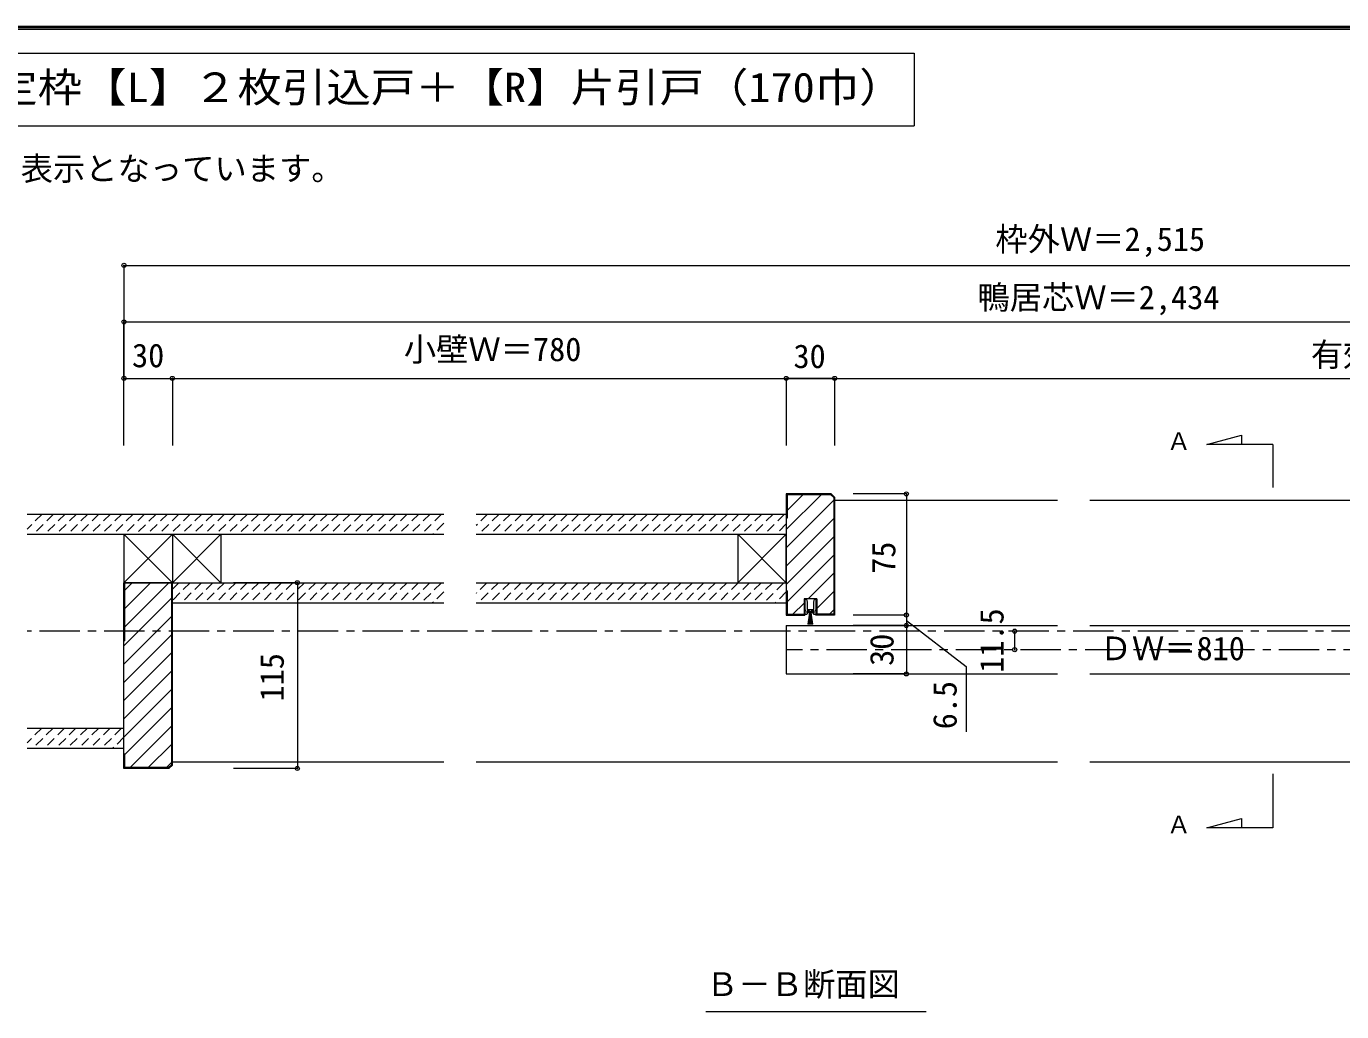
# Model space of a CAD drawing. Units: millimetres at full size, sheet at 1:5. Extents: x -957 to 993, y -689 to 708.
# Drawn here: x -549 to 265, y 98 to 708 of the extents above; entities that cross this region are included whole.
import ezdxf
from ezdxf.enums import TextEntityAlignment as Align

# ---------------------------------------------------------------- set-up
doc = ezdxf.new("R2010")
doc.units = ezdxf.units.MM
doc.header["$LTSCALE"] = 5
doc.header["$PDMODE"] = 32
doc.header["$PDSIZE"] = 2.5
for name, pattern in [('CHAIN1', [8, 5, -1, 1, -1]), ('DASHED1', [1.8, 1.2, -0.6]), ('DASHED2', [3, 2, -1])]:
    doc.linetypes.add(name, pattern=pattern)
for name, color, linetype, lineweight in [('0-A_文字', 7, 'Continuous', 9), ('0-B_寸法', 7, 'Continuous', 9), ('F-1_枠', 6, 'Continuous', 9)]:
    doc.layers.add(name, color=color, linetype=linetype, lineweight=lineweight)
doc.styles.add('ＭＳ ゴシック', font='')
doc.styles.get('ＭＳ ゴシック').set_extended_font_data('MS Gothic')

# ---------------------------------------------------------------- blocks, each defined once
blk = doc.blocks.new('4')
at = {"layer": '0-A_文字'}
for p, q in [((-7.5, 43.83), (7.5, 43.83)), ((-7.5, 43.83), (-2.5, 8.83)), ((-3.75, 43.83), (-1.25, 8.83)), ((0, 43.83), (0, 8.83)), ((3.75, 43.83), (1.25, 8.83)), ((2.5, 8.83), (7.5, 43.83)), ((-16.5, 3.83), (-16.5, 12.33)), ((-11, 5.33), (-11, 8.83)), ((-11, 8.83), (11, 8.83)), ((16.5, 12.33), (16.5, 3.83))]:
    blk.add_line(p, q, dxfattribs=at)
for points in [[(-15, 13.83), (-11.5, 13.83), (-9, 8.83), (-11.5, 8.83), (-11.5, 3.83), (-2.5, 3.83)], [(-11, 5.33), (11, 5.33), (11, 8.83)], [(2.5, 3.83), (11.5, 3.83), (11.5, 8.83), (9, 8.83), (11.5, 13.83), (15, 13.83)], [(-15.44, -33.59), (-18, -24.67), (-16.5, -24.67), (-16.5, -1.17)], [(0, -2.17), (-10.5, -2.17), (-10.5, -24.67), (-12.54, -33.51)], [(12.54, -33.51), (10.5, -24.67), (10.5, -2.17), (0, -2.17)], [(16.5, -1.17), (16.5, -24.67), (18, -24.67), (15.44, -33.59)]]:
    blk.add_lwpolyline(points, dxfattribs=at)
for centre, radius, start, end in [((-15, 12.33), 1.5, 90, 180), ((-17.83, 1.33), 2.83, 0, 61.92751), ((-17.83, 1.33), 2.83, 298.07249, 0), ((0, 2.49), 2.83, 90, 151.92751), ((0, 2.49), 2.83, 28.07249, 90), ((15, 12.33), 1.5, 0, 90), ((17.83, 1.33), 2.83, 118.07249, 180), ((17.83, 1.33), 2.83, 180, 241.92751), ((-14, -33.17), 1.5, 196.01316, 347.0113), ((14, -33.17), 1.5, 192.9887, 343.98684)]:
    blk.add_arc(centre, radius, start, end, dxfattribs=at)

msp = doc.modelspace()

# ---------------------------------------------------------------- linework, layer by layer
at = {"layer": '0-B_寸法'}
for p, q in [((-936.448, 645.897), (0.354, 645.897)), ((-488.859, 559.617), (-488.859, 489.617)), ((-488.859, 559.617), (796.141, 559.617)), ((-488.859, 524.617), (-488.859, 489.617)), ((-488.859, 524.617), (715.141, 524.617)), ((-488.859, 448.145), (-488.859, 524.617)), ((-488.859, 489.617), (-78.859, 489.617)), ((-458.859, 489.617), (715.141, 489.617)), ((-458.859, 489.617), (-458.859, 448.145)), ((-48.859, 489.617), (-78.859, 489.617)), ((-78.859, 489.617), (-78.859, 448.145)), ((-48.859, 489.617), (-48.859, 448.145)), ((222.335, 448.762), (222.335, 421.988)), ((-78.859, 418.126), (-78.859, 343.126)), ((-50.981, 418.126), (-78.859, 418.126)), ((-78.859, 396.035), (-57.269, 417.626)), ((-78.359, 417.626), (-78.359, 403.126)), ((-78.359, 407.848), (-68.582, 417.626)), ((-51.188, 417.626), (-78.359, 417.626)), ((-51.188, 417.626), (-49.359, 415.797)), ((-50.981, 418.126), (-48.859, 416.004)), ((-49.359, 415.797), (-49.359, 343.626)), ((-48.859, 416.004), (-48.859, 343.126)), ((-4.452, 418.126), (-37.459, 418.126)), ((-4.452, 418.126), (-37.459, 418.126)), ((-4.452, 418.126), (-4.452, 343.126)), ((-78.859, 384.721), (-49.359, 414.221)), ((89.114, 414.126), (-48.859, 414.126)), ((469.114, 414.126), (109.114, 414.126)), ((-548.859, 405.626), (-290.886, 405.626)), ((-270.886, 405.626), (-78.859, 405.626)), ((-78.359, 403.126), (-78.859, 403.126)), ((-78.859, 373.407), (-49.359, 402.907)), ((-548.859, 393.126), (-290.886, 393.126)), ((-488.859, 393.126), (-488.859, 363.126)), ((-458.859, 393.126), (-488.859, 363.126)), ((-488.859, 393.126), (-458.859, 363.126)), ((-458.859, 393.126), (-458.859, 363.126)), ((-428.859, 393.126), (-458.859, 363.126)), ((-458.859, 393.126), (-428.859, 363.126)), ((-428.859, 393.126), (-428.859, 363.126)), ((-270.886, 393.126), (-78.859, 393.126)), ((-108.859, 393.126), (-108.859, 363.126)), ((-108.859, 393.126), (-78.859, 363.126)), ((-78.859, 393.126), (-108.859, 363.126)), ((-78.859, 363.126), (-78.859, 393.126)), ((-78.859, 362.094), (-49.359, 391.594)), ((-78.359, 351.28), (-49.359, 380.28)), ((-65.2, 353.126), (-49.359, 368.966)), ((-458.859, 363.126), (-488.86, 363.126)), ((-488.859, 248.126), (-488.859, 363.126)), ((-488.859, 363.126), (-458.859, 363.126)), ((-488.36, 358.504), (-483.738, 363.126)), ((-488.36, 335.876), (-461.11, 363.126)), ((-488.36, 347.19), (-472.424, 363.126)), ((-488.359, 327.126), (-488.359, 363.126)), ((-459.359, 363.126), (-459.359, 250.454)), ((-458.859, 363.126), (-290.886, 363.126)), ((-458.859, 250.247), (-458.859, 363.126)), ((-381.521, 363.126), (-421.04, 363.126)), ((-381.521, 363.126), (-381.521, 248.126)), ((-270.886, 363.126), (-78.859, 363.126)), ((-488.86, 324.063), (-459.359, 353.563)), ((-458.859, 350.626), (-290.886, 350.626)), ((-270.886, 350.626), (-78.859, 350.626)), ((-78.359, 358.126), (-78.859, 358.126)), ((-78.359, 358.126), (-78.359, 343.626)), ((-74.7, 343.626), (-67.809, 350.516)), ((-59.909, 353.126), (-67.809, 353.126)), ((-67.809, 353.126), (-67.809, 343.626)), ((-67.309, 353.126), (-67.309, 343.126)), ((-60.409, 353.126), (-60.409, 343.126)), ((-59.909, 347.102), (-49.359, 357.652)), ((-59.909, 353.126), (-59.909, 343.626)), ((-488.86, 312.749), (-459.359, 342.249)), ((-78.859, 343.126), (-67.309, 343.126)), ((-78.359, 343.626), (-67.809, 343.626)), ((-48.859, 343.126), (-60.409, 343.126)), ((-49.359, 343.626), (-59.909, 343.626)), ((-52.073, 343.626), (-49.359, 346.339)), ((-4.452, 343.126), (-37.459, 343.126)), ((-4.452, 343.126), (-4.452, 336.626)), ((-78.859, 336.626), (-78.859, 306.626)), ((-78.859, 336.626), (89.114, 336.626)), ((-4.452, 336.626), (-37.459, 336.626)), ((-4.452, 336.626), (-4.452, 306.626)), ((109.114, 336.626), (331.141, 336.626)), ((-488.86, 301.435), (-459.359, 330.935)), ((-488.359, 327.126), (-488.86, 327.126)), ((-488.86, 290.121), (-459.359, 319.622)), ((-488.86, 278.808), (-459.359, 308.308)), ((-78.859, 306.626), (89.114, 306.626)), ((-4.452, 306.626), (-37.459, 306.626)), ((109.114, 306.626), (331.141, 306.626)), ((-488.86, 267.494), (-459.359, 296.994)), ((-488.36, 256.68), (-459.359, 285.68)), ((-548.859, 273.126), (-488.859, 273.126)), ((-485.101, 248.626), (-459.359, 274.367)), ((-548.859, 260.626), (-488.859, 260.626)), ((-473.787, 248.626), (-459.359, 263.053)), ((-488.86, 257.126), (-488.359, 257.126)), ((-488.359, 248.626), (-488.359, 257.126)), ((-460.981, 248.126), (-488.859, 248.126)), ((-461.188, 248.626), (-488.359, 248.626)), ((-462.473, 248.626), (-459.359, 251.739)), ((-461.188, 248.626), (-459.359, 250.454)), ((-460.981, 248.126), (-458.859, 250.247)), ((-290.886, 252.126), (-458.859, 252.126)), ((-381.521, 248.126), (-421.04, 248.126)), ((89.114, 252.126), (-270.886, 252.126)), ((469.114, 252.126), (109.114, 252.126)), ((222.335, 244.827), (222.335, 211.451)), ((7.786, 97.544), (-128.641, 97.544))]:
    msp.add_line(p, q, dxfattribs=at)
at = {"layer": '0-B_寸法', "linetype": 'DASHED1'}
for p, q in [((-539.51, 405.626), (-548.859, 396.276)), ((-532.439, 405.626), (-544.939, 393.126)), ((-525.368, 405.626), (-537.868, 393.126)), ((-518.297, 405.626), (-530.797, 393.126)), ((-511.226, 405.626), (-523.726, 393.126)), ((-504.373, 405.626), (-516.873, 393.126)), ((-497.302, 405.626), (-509.802, 393.126)), ((-490.231, 405.626), (-502.731, 393.126)), ((-483.16, 405.626), (-495.66, 393.126)), ((-476.088, 405.626), (-488.588, 393.126)), ((-469.235, 405.408), (-481.517, 393.126)), ((-461.946, 405.626), (-474.446, 393.126)), ((-454.875, 405.626), (-467.375, 393.126)), ((-447.804, 405.626), (-460.304, 393.126)), ((-440.733, 405.626), (-453.233, 393.126)), ((-433.662, 405.626), (-446.162, 393.126)), ((-426.591, 405.626), (-439.091, 393.126)), ((-419.52, 405.626), (-432.02, 393.126)), ((-412.449, 405.626), (-424.949, 393.126)), ((-405.596, 405.408), (-417.878, 393.126)), ((-398.307, 405.626), (-410.807, 393.126)), ((-391.236, 405.626), (-403.736, 393.126)), ((-384.165, 405.626), (-396.665, 393.126)), ((-377.094, 405.626), (-389.594, 393.126)), ((-370.022, 405.626), (-382.522, 393.126)), ((-362.951, 405.626), (-375.451, 393.126)), ((-355.88, 405.626), (-368.38, 393.126)), ((-348.809, 405.626), (-361.309, 393.126)), ((-341.956, 405.408), (-354.238, 393.126)), ((-334.667, 405.626), (-347.167, 393.126)), ((-327.596, 405.626), (-340.096, 393.126)), ((-320.525, 405.626), (-333.025, 393.126)), ((-313.454, 405.626), (-325.954, 393.126)), ((-306.383, 405.626), (-318.883, 393.126)), ((-299.312, 405.626), (-311.812, 393.126)), ((-292.241, 405.626), (-304.741, 393.126)), ((-290.886, 399.909), (-297.67, 393.126)), ((-263.712, 405.626), (-270.886, 398.451)), ((-256.641, 405.626), (-269.141, 393.126)), ((-249.569, 405.626), (-262.069, 393.126)), ((-242.498, 405.626), (-254.998, 393.126)), ((-235.427, 405.626), (-247.927, 393.126)), ((-228.356, 405.626), (-240.856, 393.126)), ((-221.285, 405.626), (-233.785, 393.126)), ((-214.214, 405.626), (-226.714, 393.126)), ((-207.361, 405.408), (-219.643, 393.126)), ((-200.072, 405.626), (-212.572, 393.126)), ((-193.001, 405.626), (-205.501, 393.126)), ((-185.93, 405.626), (-198.43, 393.126)), ((-178.859, 405.626), (-191.359, 393.126)), ((-171.788, 405.626), (-184.288, 393.126)), ((-164.717, 405.626), (-177.217, 393.126)), ((-157.646, 405.626), (-170.146, 393.126)), ((-150.574, 405.626), (-163.074, 393.126)), ((-143.503, 405.626), (-156.003, 393.126)), ((-136.65, 405.408), (-148.932, 393.126)), ((-129.361, 405.626), (-141.861, 393.126)), ((-122.29, 405.626), (-134.79, 393.126)), ((-115.219, 405.626), (-127.719, 393.126)), ((-108.148, 405.626), (-120.648, 393.126)), ((-101.077, 405.626), (-113.577, 393.126)), ((-94.006, 405.626), (-106.506, 393.126)), ((-86.935, 405.626), (-99.435, 393.126)), ((-79.864, 405.626), (-92.364, 393.126)), ((-78.859, 399.559), (-85.293, 393.126)), ((-454.954, 363.126), (-458.859, 359.22)), ((-447.883, 363.126), (-458.859, 352.149)), ((-440.812, 363.126), (-453.312, 350.626)), ((-433.741, 363.126), (-446.241, 350.626)), ((-426.67, 363.126), (-439.17, 350.626)), ((-419.599, 363.126), (-432.099, 350.626)), ((-412.528, 363.126), (-425.028, 350.626)), ((-405.457, 363.126), (-417.957, 350.626)), ((-398.385, 363.126), (-410.885, 350.626)), ((-391.314, 363.126), (-403.814, 350.626)), ((-384.243, 363.126), (-396.743, 350.626)), ((-377.172, 363.126), (-389.672, 350.626)), ((-370.101, 363.126), (-382.601, 350.626)), ((-363.03, 363.126), (-375.53, 350.626)), ((-355.959, 363.126), (-368.459, 350.626)), ((-348.888, 363.126), (-361.388, 350.626)), ((-341.817, 363.126), (-354.317, 350.626)), ((-334.746, 363.126), (-347.246, 350.626)), ((-327.675, 363.126), (-340.175, 350.626)), ((-320.604, 363.126), (-333.104, 350.626)), ((-313.533, 363.126), (-326.033, 350.626)), ((-306.462, 363.126), (-318.962, 350.626)), ((-299.39, 363.126), (-311.89, 350.626)), ((-292.537, 362.908), (-304.819, 350.626)), ((-264.141, 363.126), (-270.886, 356.38)), ((-257.069, 363.126), (-269.569, 350.626)), ((-249.998, 363.126), (-262.498, 350.626)), ((-242.927, 363.126), (-255.427, 350.626)), ((-235.856, 363.126), (-248.356, 350.626)), ((-228.785, 363.126), (-241.285, 350.626)), ((-221.714, 363.126), (-234.214, 350.626)), ((-214.643, 363.126), (-227.143, 350.626)), ((-207.572, 363.126), (-220.072, 350.626)), ((-200.501, 363.126), (-213.001, 350.626)), ((-193.43, 363.126), (-205.93, 350.626)), ((-186.359, 363.126), (-198.859, 350.626)), ((-179.288, 363.126), (-191.788, 350.626)), ((-172.217, 363.126), (-184.717, 350.626)), ((-165.146, 363.126), (-177.646, 350.626)), ((-158.074, 363.126), (-170.574, 350.626)), ((-151.003, 363.126), (-163.503, 350.626)), ((-143.932, 363.126), (-156.432, 350.626)), ((-136.861, 363.126), (-149.361, 350.626)), ((-129.79, 363.126), (-142.29, 350.626)), ((-122.719, 363.126), (-135.219, 350.626)), ((-115.648, 363.126), (-128.148, 350.626)), ((-108.577, 363.126), (-121.077, 350.626)), ((-101.506, 363.126), (-114.006, 350.626)), ((-94.435, 363.126), (-106.935, 350.626)), ((-87.364, 363.126), (-99.864, 350.626)), ((-80.511, 362.908), (-92.793, 350.626)), ((-290.886, 357.488), (-297.748, 350.626)), ((-78.859, 357.488), (-85.722, 350.626)), ((-539.79, 273.126), (-548.859, 264.056)), ((-532.719, 273.126), (-545.219, 260.626)), ((-525.648, 273.126), (-538.148, 260.626)), ((-518.577, 273.126), (-531.077, 260.626)), ((-511.506, 273.126), (-524.006, 260.626)), ((-504.435, 273.126), (-516.935, 260.626)), ((-497.364, 273.126), (-509.864, 260.626)), ((-490.293, 273.126), (-502.793, 260.626)), ((-488.859, 267.488), (-495.722, 260.626))]:
    msp.add_line(p, q, dxfattribs=at)
at = {"layer": '0-B_寸法', "linetype": 'DASHED2'}
for p, q in [((-458.859, 306.626), (-458.859, 336.626)), ((-458.859, 268.626), (-458.859, 298.626))]:
    msp.add_line(p, q, dxfattribs=at)
at = {"layer": '0-B_寸法', "linetype": 'CHAIN1'}
for p, q in [((803.847, 333.126), (-548.859, 333.126)), ((331.141, 321.626), (-78.859, 321.626))]:
    msp.add_line(p, q, dxfattribs=at)
at = {"layer": '0-B_寸法', "color": 4}
msp.add_line((62.617, 321.626), (62.617, 333.126), dxfattribs=at)
at = {"layer": '0-B_寸法'}
for points in [[(-936.448, 690.897), (0.354, 690.897), (0.354, 645.897)], [(222.335, 448.762), (181.597, 448.762), (202.933, 454.479), (202.933, 448.762)], [(-4.452, 339.797), (32.617, 311.211), (32.617, 270.732)], [(222.335, 211.451), (181.597, 211.451), (202.933, 217.168), (202.933, 211.451)]]:
    msp.add_lwpolyline(points, dxfattribs=at)
for p in [(-488.859, 559.617), (-488.859, 524.617), (-488.859, 489.617), (-458.859, 489.617), (-78.859, 489.617), (-48.859, 489.617), (-4.452, 418.126), (-381.521, 363.126), (-4.452, 343.126), (-4.452, 336.626), (62.617, 333.126), (62.617, 321.626), (-4.452, 306.626), (-381.521, 248.126)]:
    msp.add_point(p, dxfattribs=at)
at = {"layer": 'F-1_枠'}
for p, q in [((-957.218, 707.602), (992.782, 707.602)), ((-957.218, 706.769), (992.782, 706.769)), ((-957.218, 705.935), (992.782, 705.935))]:
    msp.add_line(p, q, dxfattribs=at)

# ---------------------------------------------------------------- block references
at = {"layer": '0-B_寸法', "xscale": 0.2, "yscale": 0.2, "rotation": 180}
msp.add_blockref('4', (-63.859, 346.191), dxfattribs=at)

# ---------------------------------------------------------------- texts
at = {"layer": '0-A_文字', "style": 'ＭＳ ゴシック'}
msp.add_text('※枠外巾寸法は竪枠から戸先の鴨居外での表示となっています。', height=14.66, dxfattribs=at).set_placement((-932.755, 607.806), align=Align.BOTTOM_LEFT)
at = {"layer": '0-B_寸法', "style": 'ＭＳ ゴシック', "width": 1.1}
msp.add_text('Ｌ字開口\u3000レールタイプ\u3000固定枠【L】２枚引込戸＋【R】片引戸（170巾）', height=18.33, dxfattribs=at).set_placement((-927.321, 655.158), align=Align.BOTTOM_LEFT)
at = {"layer": '0-B_寸法', "style": 'ＭＳ ゴシック'}
for s, height, p in [('枠外Ｗ＝2,515', 14.66, (50.621, 564.125)), ('鴨居芯Ｗ＝2,434', 14.66, (39.528, 528.051)), ('小壁Ｗ＝780', 14.66, (-315.584, 495.908)), ('有効開口Ｗ＝1,594', 14.66, (245.971, 492.628)), ('30', 14.66, (-483.859, 492.117)), ('30', 14.66, (-74.349, 491.619)), ('Ａ', 11, (156.728, 441.912)), ('ＤＷ＝810', 14.66, (115.223, 310.748)), ('Ａ', 11, (156.728, 204.602)), ('Ｂ－Ｂ断面図', 14.66, (-128.448, 102.868))]:
    msp.add_text(s, height=height, dxfattribs=at).set_placement(p, align=Align.BOTTOM_LEFT)
for s, p in [('75', (-6.849, 368.645)), ('11.5', (60.117, 307.376)), ('30', (-7.997, 311.626)), ('115', (-385.512, 289.626)), ('6.5', (31.087, 272.381))]:
    msp.add_text(s, height=14.66, rotation=90, dxfattribs=at).set_placement(p, align=Align.BOTTOM_LEFT)

doc.saveas('drawing.dxf')
